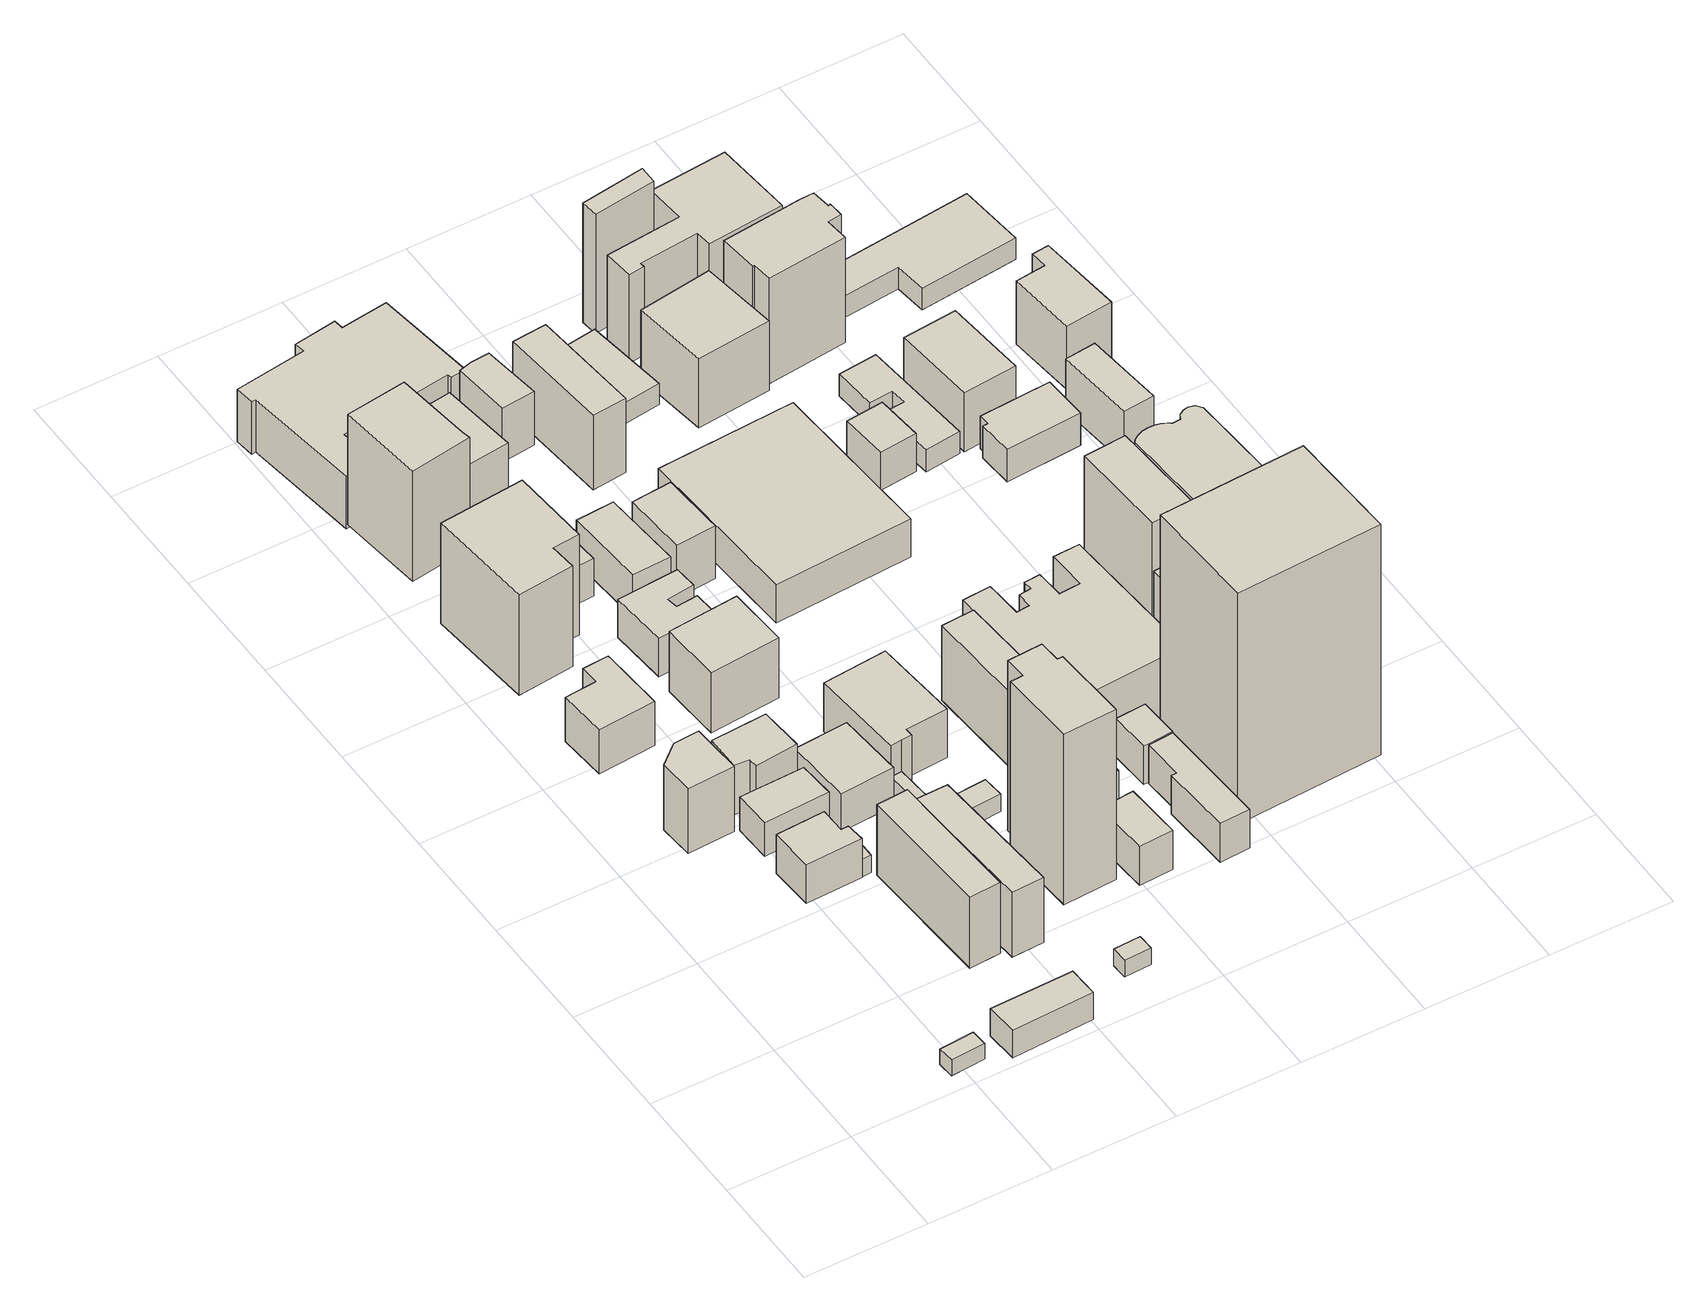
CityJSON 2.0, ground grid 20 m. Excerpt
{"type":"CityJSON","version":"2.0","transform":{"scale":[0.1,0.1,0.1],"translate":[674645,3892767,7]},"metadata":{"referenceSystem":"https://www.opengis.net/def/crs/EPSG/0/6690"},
"CityObjects":{
"building1":{"type":"Building","attributes":{"class":"9999","usage":"461","measuredHeight":-9999,"storeysAboveGround":9999,"BuildingDetailAttribute.totalFloorArea":-9999,"BuildingDetailAttribute.buildingFootprintArea":-9999,"BuildingDetailAttribute.buildingRoofEdgeArea":15.12,"BuildingDetailAttribute.urbanPlanType":"21","BuildingDetailAttribute.landUseType":"214","BuildingDetailAttribute.surveyYear":2021,"BuildingIDAttribute.prefecture":"23","BuildingIDAttribute.city":"23106"},"geometry":[{"type":"Solid","lod":"1","boundaries":[[[[0,1,2,3]],[[2,4,5,3]],[[1,6,4,2]],[[0,7,6,1]],[[3,5,7,0]],[[4,6,7,5]]]]}]},
"building2":{"type":"Building","attributes":{"class":"3002","usage":"413","measuredHeight":12.4,"storeysAboveGround":3,"BuildingDetailAttribute.totalFloorArea":181.07,"BuildingDetailAttribute.buildingFootprintArea":60.36,"BuildingDetailAttribute.buildingRoofEdgeArea":60.36,"BuildingDetailAttribute.urbanPlanType":"21","BuildingDetailAttribute.landUseType":"212","BuildingDetailAttribute.surveyYear":2021,"BuildingIDAttribute.prefecture":"23","BuildingIDAttribute.city":"23106"},"address":[{"country":"日本","locality":"愛知県名古屋市中区新栄一丁目４１０１－１"}],"geometry":[{"type":"Solid","lod":"1","boundaries":[[[[8,9,10,11,12]],[[11,13,14,12]],[[10,15,13,11]],[[9,16,15,10]],[[8,17,16,9]],[[12,14,17,8]],[[13,15,16,17,14]]]]}]},
"building3":{"type":"Building","attributes":{"class":"3001","usage":"422","measuredHeight":11.2,"storeysAboveGround":1,"BuildingDetailAttribute.totalFloorArea":68.44,"BuildingDetailAttribute.buildingFootprintArea":68.44,"BuildingDetailAttribute.buildingRoofEdgeArea":68.44,"BuildingDetailAttribute.urbanPlanType":"21","BuildingDetailAttribute.landUseType":"214","BuildingDetailAttribute.surveyYear":2021,"BuildingIDAttribute.prefecture":"23","BuildingIDAttribute.city":"23106"},"address":[{"country":"日本","locality":"愛知県名古屋市"}],"geometry":[{"type":"Solid","lod":"1","boundaries":[[[[18,19,20,21]],[[20,22,23,21]],[[19,24,22,20]],[[18,25,24,19]],[[21,23,25,18]],[[22,24,25,23]]]]}]},
"building4":{"type":"Building","attributes":{"class":"3001","usage":"411","measuredHeight":7.4,"storeysAboveGround":2,"BuildingDetailAttribute.totalFloorArea":123.06,"BuildingDetailAttribute.buildingFootprintArea":61.53,"BuildingDetailAttribute.buildingRoofEdgeArea":61.53,"BuildingDetailAttribute.urbanPlanType":"21","BuildingDetailAttribute.landUseType":"211","BuildingDetailAttribute.surveyYear":2021,"BuildingIDAttribute.prefecture":"23","BuildingIDAttribute.city":"23106"},"address":[{"country":"日本","locality":"愛知県名古屋市"}],"geometry":[{"type":"Solid","lod":"1","boundaries":[[[[26,27,28,29,30,31]],[[30,32,33,31]],[[29,34,32,30]],[[28,35,34,29]],[[27,36,35,28]],[[26,37,36,27]],[[31,33,37,26]],[[32,34,35,36,37,33]]]]}]},
"building5":{"type":"Building","attributes":{"class":"3001","usage":"411","measuredHeight":9.4,"storeysAboveGround":2,"BuildingDetailAttribute.totalFloorArea":176.98,"BuildingDetailAttribute.buildingFootprintArea":88.49,"BuildingDetailAttribute.buildingRoofEdgeArea":88.49,"BuildingDetailAttribute.urbanPlanType":"21","BuildingDetailAttribute.landUseType":"211","BuildingDetailAttribute.surveyYear":2021,"BuildingIDAttribute.prefecture":"23","BuildingIDAttribute.city":"23106"},"address":[{"country":"日本","locality":"愛知県名古屋市"}],"geometry":[{"type":"Solid","lod":"1","boundaries":[[[[38,39,40,41,42,43]],[[42,44,45,43]],[[41,46,44,42]],[[40,47,46,41]],[[39,48,47,40]],[[38,49,48,39]],[[43,45,49,38]],[[44,46,47,48,49,45]]]]}]},
"building6":{"type":"Building","attributes":{"class":"3001","usage":"401","measuredHeight":9.4,"storeysAboveGround":3,"BuildingDetailAttribute.totalFloorArea":195.03,"BuildingDetailAttribute.buildingFootprintArea":65.01,"BuildingDetailAttribute.buildingRoofEdgeArea":65.01,"BuildingDetailAttribute.urbanPlanType":"21","BuildingDetailAttribute.landUseType":"212","BuildingDetailAttribute.surveyYear":2021,"BuildingIDAttribute.prefecture":"23","BuildingIDAttribute.city":"23106"},"address":[{"country":"日本","locality":"愛知県名古屋市"}],"geometry":[{"type":"Solid","lod":"1","boundaries":[[[[50,51,52,53]],[[52,54,55,53]],[[51,56,54,52]],[[50,57,56,51]],[[53,55,57,50]],[[54,56,57,55]]]]}]},
"building7":{"type":"Building","attributes":{"class":"9999","usage":"461","measuredHeight":3.3,"storeysAboveGround":9999,"BuildingDetailAttribute.totalFloorArea":-9999,"BuildingDetailAttribute.buildingFootprintArea":-9999,"BuildingDetailAttribute.buildingRoofEdgeArea":4.95,"BuildingDetailAttribute.urbanPlanType":"21","BuildingDetailAttribute.landUseType":"211","BuildingDetailAttribute.surveyYear":2021,"BuildingIDAttribute.prefecture":"23","BuildingIDAttribute.city":"23106"},"geometry":[{"type":"Solid","lod":"1","boundaries":[[[[58,59,60,61]],[[60,62,63,61]],[[59,64,62,60]],[[58,65,64,59]],[[61,63,65,58]],[[62,64,65,63]]]]}]},
"building8":{"type":"Building","attributes":{"class":"3002","usage":"413","measuredHeight":14.5,"storeysAboveGround":4,"BuildingDetailAttribute.totalFloorArea":449.7,"BuildingDetailAttribute.buildingFootprintArea":112.43,"BuildingDetailAttribute.buildingRoofEdgeArea":112.43,"BuildingDetailAttribute.urbanPlanType":"21","BuildingDetailAttribute.landUseType":"212","BuildingDetailAttribute.surveyYear":2021,"BuildingIDAttribute.prefecture":"23","BuildingIDAttribute.city":"23106"},"address":[{"country":"日本","locality":"愛知県名古屋市"}],"geometry":[{"type":"Solid","lod":"1","boundaries":[[[[66,67,68,69]],[[68,70,71,69]],[[67,72,70,68]],[[66,73,72,67]],[[69,71,73,66]],[[70,72,73,71]]]]}]},
"building9":{"type":"Building","attributes":{"class":"3002","usage":"401","measuredHeight":10.4,"storeysAboveGround":3,"BuildingDetailAttribute.totalFloorArea":195.33,"BuildingDetailAttribute.buildingFootprintArea":65.11,"BuildingDetailAttribute.buildingRoofEdgeArea":65.11,"BuildingDetailAttribute.urbanPlanType":"21","BuildingDetailAttribute.landUseType":"212","BuildingDetailAttribute.surveyYear":2021,"BuildingIDAttribute.prefecture":"23","BuildingIDAttribute.city":"23106"},"address":[{"country":"日本","locality":"愛知県名古屋市"}],"geometry":[{"type":"Solid","lod":"1","boundaries":[[[[74,75,76,77,78,79]],[[78,80,81,79]],[[77,82,80,78]],[[76,83,82,77]],[[75,84,83,76]],[[74,85,84,75]],[[79,81,85,74]],[[80,82,83,84,85,81]]]]}]},
"building10":{"type":"Building","attributes":{"class":"3002","usage":"401","measuredHeight":25.2,"storeysAboveGround":3,"BuildingDetailAttribute.totalFloorArea":671.73,"BuildingDetailAttribute.buildingFootprintArea":223.91,"BuildingDetailAttribute.buildingRoofEdgeArea":223.91,"BuildingDetailAttribute.urbanPlanType":"21","BuildingDetailAttribute.landUseType":"212","BuildingDetailAttribute.surveyYear":2021,"BuildingIDAttribute.prefecture":"23","BuildingIDAttribute.city":"23106"},"address":[{"country":"日本","locality":"愛知県名古屋市"}],"geometry":[{"type":"Solid","lod":"1","boundaries":[[[[86,87,88,89,90,91]],[[90,92,93,91]],[[89,94,92,90]],[[88,95,94,89]],[[87,96,95,88]],[[86,97,96,87]],[[91,93,97,86]],[[92,94,95,96,97,93]]]]}]},
"building11":{"type":"Building","attributes":{"class":"3002","usage":"412","measuredHeight":13.4,"storeysAboveGround":4,"BuildingDetailAttribute.totalFloorArea":472.08,"BuildingDetailAttribute.buildingFootprintArea":118.02,"BuildingDetailAttribute.buildingRoofEdgeArea":118.02,"BuildingDetailAttribute.urbanPlanType":"21","BuildingDetailAttribute.landUseType":"211","BuildingDetailAttribute.surveyYear":2021,"BuildingIDAttribute.prefecture":"23","BuildingIDAttribute.city":"23106"},"address":[{"country":"日本","locality":"愛知県名古屋市"}],"geometry":[{"type":"Solid","lod":"1","boundaries":[[[[98,99,100,101]],[[100,102,103,101]],[[99,104,102,100]],[[98,105,104,99]],[[101,103,105,98]],[[102,104,105,103]]]]}]},
"building12":{"type":"Building","attributes":{"class":"3002","usage":"402","measuredHeight":25.1,"storeysAboveGround":6,"BuildingDetailAttribute.totalFloorArea":859.49,"BuildingDetailAttribute.buildingFootprintArea":143.25,"BuildingDetailAttribute.buildingRoofEdgeArea":143.25,"BuildingDetailAttribute.urbanPlanType":"21","BuildingDetailAttribute.landUseType":"212","BuildingDetailAttribute.surveyYear":2021,"BuildingIDAttribute.prefecture":"23","BuildingIDAttribute.city":"23106"},"address":[{"country":"日本","locality":"愛知県名古屋市"}],"geometry":[{"type":"Solid","lod":"1","boundaries":[[[[106,107,108,109,110]],[[109,111,112,110]],[[108,113,111,109]],[[107,114,113,108]],[[106,115,114,107]],[[110,112,115,106]],[[111,113,114,115,112]]]]}]},
"building13":{"type":"Building","attributes":{"class":"3001","usage":"411","measuredHeight":9.3,"storeysAboveGround":2,"BuildingDetailAttribute.totalFloorArea":191.86,"BuildingDetailAttribute.buildingFootprintArea":95.93,"BuildingDetailAttribute.buildingRoofEdgeArea":95.93,"BuildingDetailAttribute.urbanPlanType":"21","BuildingDetailAttribute.landUseType":"211","BuildingDetailAttribute.surveyYear":2021,"BuildingIDAttribute.prefecture":"23","BuildingIDAttribute.city":"23106"},"address":[{"country":"日本","locality":"愛知県名古屋市"}],"geometry":[{"type":"Solid","lod":"1","boundaries":[[[[116,117,118,119]],[[118,120,121,119]],[[117,122,120,118]],[[116,123,122,117]],[[119,121,123,116]],[[120,122,123,121]]]]}]},
"building14":{"type":"Building","attributes":{"class":"3001","usage":"461","measuredHeight":3.2,"storeysAboveGround":9999,"BuildingDetailAttribute.totalFloorArea":-9999,"BuildingDetailAttribute.buildingFootprintArea":-9999,"BuildingDetailAttribute.buildingRoofEdgeArea":11.94,"BuildingDetailAttribute.urbanPlanType":"21","BuildingDetailAttribute.landUseType":"214","BuildingDetailAttribute.surveyYear":2021,"BuildingIDAttribute.prefecture":"23","BuildingIDAttribute.city":"23106"},"geometry":[{"type":"Solid","lod":"1","boundaries":[[[[124,125,126,127]],[[126,128,129,127]],[[125,130,128,126]],[[124,131,130,125]],[[127,129,131,124]],[[128,130,131,129]]]]}]},
"building15":{"type":"Building","attributes":{"class":"3002","usage":"401","measuredHeight":15.5,"storeysAboveGround":3,"BuildingDetailAttribute.totalFloorArea":346.21,"BuildingDetailAttribute.buildingFootprintArea":115.4,"BuildingDetailAttribute.buildingRoofEdgeArea":115.4,"BuildingDetailAttribute.urbanPlanType":"21","BuildingDetailAttribute.landUseType":"212","BuildingDetailAttribute.surveyYear":2021,"BuildingIDAttribute.prefecture":"23","BuildingIDAttribute.city":"23106"},"address":[{"country":"日本","locality":"愛知県名古屋市"}],"geometry":[{"type":"Solid","lod":"1","boundaries":[[[[132,133,134,135]],[[134,136,137,135]],[[133,138,136,134]],[[132,139,138,133]],[[135,137,139,132]],[[136,138,139,137]]]]}]},
"building16":{"type":"Building","attributes":{"class":"3001","usage":"411","measuredHeight":8.1,"storeysAboveGround":2,"BuildingDetailAttribute.totalFloorArea":57.7,"BuildingDetailAttribute.buildingFootprintArea":28.85,"BuildingDetailAttribute.buildingRoofEdgeArea":28.85,"BuildingDetailAttribute.urbanPlanType":"21","BuildingDetailAttribute.landUseType":"211","BuildingDetailAttribute.surveyYear":2021,"BuildingIDAttribute.prefecture":"23","BuildingIDAttribute.city":"23106"},"address":[{"country":"日本","locality":"愛知県名古屋市"}],"geometry":[{"type":"Solid","lod":"1","boundaries":[[[[140,141,142,143]],[[142,144,145,143]],[[141,146,144,142]],[[140,147,146,141]],[[143,145,147,140]],[[144,146,147,145]]]]}]},
"building17":{"type":"Building","attributes":{"class":"3001","usage":"401","measuredHeight":9.3,"storeysAboveGround":1,"BuildingDetailAttribute.totalFloorArea":84.08,"BuildingDetailAttribute.buildingFootprintArea":84.08,"BuildingDetailAttribute.buildingRoofEdgeArea":84.08,"BuildingDetailAttribute.urbanPlanType":"21","BuildingDetailAttribute.landUseType":"212","BuildingDetailAttribute.surveyYear":2021,"BuildingIDAttribute.prefecture":"23","BuildingIDAttribute.city":"23106"},"address":[{"country":"日本","locality":"愛知県名古屋市"}],"geometry":[{"type":"Solid","lod":"1","boundaries":[[[[148,149,150,151,152,153,154,155]],[[154,156,157,155]],[[153,158,156,154]],[[152,159,158,153]],[[151,160,159,152]],[[150,161,160,151]],[[149,162,161,150]],[[148,163,162,149]],[[155,157,163,148]],[[156,158,159,160,161,162,163,157]]]]}]},
"building18":{"type":"Building","attributes":{"class":"9999","usage":"401","measuredHeight":18.1,"storeysAboveGround":4,"BuildingDetailAttribute.totalFloorArea":410,"BuildingDetailAttribute.buildingFootprintArea":102.5,"BuildingDetailAttribute.buildingRoofEdgeArea":102.5,"BuildingDetailAttribute.urbanPlanType":"21","BuildingDetailAttribute.landUseType":"212","BuildingDetailAttribute.surveyYear":2021,"BuildingIDAttribute.prefecture":"23","BuildingIDAttribute.city":"23106"},"address":[{"country":"日本","locality":"愛知県名古屋市"}],"geometry":[{"type":"Solid","lod":"1","boundaries":[[[[109,164,165,110]],[[165,166,167,110]],[[164,168,166,165]],[[109,169,168,164]],[[110,167,169,109]],[[166,168,169,167]]]]}]},
"building19":{"type":"Building","attributes":{"class":"3002","usage":"411","measuredHeight":4,"storeysAboveGround":1,"BuildingDetailAttribute.totalFloorArea":53.66,"BuildingDetailAttribute.buildingFootprintArea":53.66,"BuildingDetailAttribute.buildingRoofEdgeArea":53.66,"BuildingDetailAttribute.urbanPlanType":"21","BuildingDetailAttribute.landUseType":"211","BuildingDetailAttribute.surveyYear":2021,"BuildingIDAttribute.prefecture":"23","BuildingIDAttribute.city":"23106"},"address":[{"country":"日本","locality":"愛知県名古屋市"}],"geometry":[{"type":"Solid","lod":"1","boundaries":[[[[170,171,172,173,174,175,176,177]],[[176,178,179,177]],[[175,180,178,176]],[[174,181,180,175]],[[173,182,181,174]],[[172,183,182,173]],[[171,184,183,172]],[[170,185,184,171]],[[177,179,185,170]],[[178,180,181,182,183,184,185,179]]]]}]},
"building20":{"type":"Building","attributes":{"class":"3001","usage":"401","measuredHeight":10.2,"storeysAboveGround":5,"BuildingDetailAttribute.totalFloorArea":2351.63,"BuildingDetailAttribute.buildingFootprintArea":470.33,"BuildingDetailAttribute.buildingRoofEdgeArea":470.33,"BuildingDetailAttribute.urbanPlanType":"21","BuildingDetailAttribute.landUseType":"212","BuildingDetailAttribute.surveyYear":2021,"BuildingIDAttribute.prefecture":"23","BuildingIDAttribute.city":"23106"},"address":[{"country":"日本","locality":"愛知県名古屋市"}],"geometry":[{"type":"Solid","lod":"1","boundaries":[[[[186,187,188,189,190,191,192,193,194,195,196,197,198,199]],[[198,200,201,199]],[[197,202,200,198]],[[196,203,202,197]],[[195,204,203,196]],[[194,205,204,195]],[[193,206,205,194]],[[192,207,206,193]],[[191,208,207,192]],[[190,209,208,191]],[[189,210,209,190]],[[188,211,210,189]],[[187,212,211,188]],[[186,213,212,187]],[[199,201,213,186]],[[200,202,203,204,205,206,207,208,209,210,211,212,213,201]]]]}]},
"building21":{"type":"Building","attributes":{"class":"3002","usage":"412","measuredHeight":40.5,"storeysAboveGround":12,"BuildingDetailAttribute.totalFloorArea":1578.38,"BuildingDetailAttribute.buildingFootprintArea":131.53,"BuildingDetailAttribute.buildingRoofEdgeArea":131.53,"BuildingDetailAttribute.urbanPlanType":"21","BuildingDetailAttribute.landUseType":"211","BuildingDetailAttribute.surveyYear":2021,"BuildingIDAttribute.prefecture":"23","BuildingIDAttribute.city":"23106"},"address":[{"country":"日本","locality":"愛知県名古屋市"}],"geometry":[{"type":"Solid","lod":"1","boundaries":[[[[214,215,216,217,218,219,220,221]],[[220,222,223,221]],[[219,224,222,220]],[[218,225,224,219]],[[217,226,225,218]],[[216,227,226,217]],[[215,228,227,216]],[[214,229,228,215]],[[221,223,229,214]],[[222,224,225,226,227,228,229,223]]]]}]},
"building22":{"type":"Building","attributes":{"class":"3002","usage":"411","measuredHeight":10.3,"storeysAboveGround":3,"BuildingDetailAttribute.totalFloorArea":458.52,"BuildingDetailAttribute.buildingFootprintArea":152.84,"BuildingDetailAttribute.buildingRoofEdgeArea":152.84,"BuildingDetailAttribute.urbanPlanType":"21","BuildingDetailAttribute.landUseType":"211","BuildingDetailAttribute.surveyYear":2021,"BuildingIDAttribute.prefecture":"23","BuildingIDAttribute.city":"23106"},"address":[{"country":"日本","locality":"愛知県名古屋市"}],"geometry":[{"type":"Solid","lod":"1","boundaries":[[[[230,231,232,233,234,235,236]],[[235,237,238,236]],[[234,239,237,235]],[[233,240,239,234]],[[232,241,240,233]],[[231,242,241,232]],[[230,243,242,231]],[[236,238,243,230]],[[237,239,240,241,242,243,238]]]]}]},
"building23":{"type":"Building","attributes":{"class":"3001","usage":"401","measuredHeight":9.1,"storeysAboveGround":2,"BuildingDetailAttribute.totalFloorArea":165.92,"BuildingDetailAttribute.buildingFootprintArea":82.96,"BuildingDetailAttribute.buildingRoofEdgeArea":82.96,"BuildingDetailAttribute.urbanPlanType":"21","BuildingDetailAttribute.landUseType":"212","BuildingDetailAttribute.surveyYear":2021,"BuildingIDAttribute.prefecture":"23","BuildingIDAttribute.city":"23106"},"address":[{"country":"日本","locality":"愛知県名古屋市"}],"geometry":[{"type":"Solid","lod":"1","boundaries":[[[[244,245,246,247]],[[246,248,249,247]],[[245,250,248,246]],[[244,251,250,245]],[[247,249,251,244]],[[248,250,251,249]]]]}]},
"building24":{"type":"Building","attributes":{"class":"3001","usage":"411","measuredHeight":8.5,"storeysAboveGround":2,"BuildingDetailAttribute.totalFloorArea":103.27,"BuildingDetailAttribute.buildingFootprintArea":51.63,"BuildingDetailAttribute.buildingRoofEdgeArea":51.63,"BuildingDetailAttribute.urbanPlanType":"21","BuildingDetailAttribute.landUseType":"211","BuildingDetailAttribute.surveyYear":2021,"BuildingIDAttribute.prefecture":"23","BuildingIDAttribute.city":"23106"},"address":[{"country":"日本","locality":"愛知県名古屋市"}],"geometry":[{"type":"Solid","lod":"1","boundaries":[[[[252,253,254,255]],[[254,256,257,255]],[[253,258,256,254]],[[252,259,258,253]],[[255,257,259,252]],[[256,258,259,257]]]]}]},
"building25":{"type":"Building","attributes":{"class":"3001","usage":"411","measuredHeight":12.1,"storeysAboveGround":3,"BuildingDetailAttribute.totalFloorArea":205.34,"BuildingDetailAttribute.buildingFootprintArea":68.45,"BuildingDetailAttribute.buildingRoofEdgeArea":68.45,"BuildingDetailAttribute.urbanPlanType":"21","BuildingDetailAttribute.landUseType":"212","BuildingDetailAttribute.surveyYear":2021,"BuildingIDAttribute.prefecture":"23","BuildingIDAttribute.city":"23106"},"address":[{"country":"日本","locality":"愛知県名古屋市中区新栄一丁目３７０４"}],"geometry":[{"type":"Solid","lod":"1","boundaries":[[[[260,261,262,263]],[[262,264,265,263]],[[261,266,264,262]],[[260,267,266,261]],[[263,265,267,260]],[[264,266,267,265]]]]}]},
"building26":{"type":"Building","attributes":{"class":"3001","usage":"411","measuredHeight":9.3,"storeysAboveGround":3,"BuildingDetailAttribute.totalFloorArea":153.13,"BuildingDetailAttribute.buildingFootprintArea":51.04,"BuildingDetailAttribute.buildingRoofEdgeArea":51.04,"BuildingDetailAttribute.urbanPlanType":"21","BuildingDetailAttribute.landUseType":"211","BuildingDetailAttribute.surveyYear":2021,"BuildingIDAttribute.prefecture":"23","BuildingIDAttribute.city":"23106"},"address":[{"country":"日本","locality":"愛知県名古屋市"}],"geometry":[{"type":"Solid","lod":"1","boundaries":[[[[268,269,270,271]],[[270,272,273,271]],[[269,274,272,270]],[[268,275,274,269]],[[271,273,275,268]],[[272,274,275,273]]]]}]},
"building27":{"type":"Building","attributes":{"class":"3002","usage":"441","measuredHeight":10.3,"storeysAboveGround":3,"BuildingDetailAttribute.totalFloorArea":157.37,"BuildingDetailAttribute.buildingFootprintArea":52.46,"BuildingDetailAttribute.buildingRoofEdgeArea":52.46,"BuildingDetailAttribute.urbanPlanType":"21","BuildingDetailAttribute.landUseType":"213","BuildingDetailAttribute.surveyYear":2021,"BuildingIDAttribute.prefecture":"23","BuildingIDAttribute.city":"23106"},"address":[{"country":"日本","locality":"愛知県名古屋市"}],"geometry":[{"type":"Solid","lod":"1","boundaries":[[[[276,277,278,279,280]],[[279,281,282,280]],[[278,283,281,279]],[[277,284,283,278]],[[276,285,284,277]],[[280,282,285,276]],[[281,283,284,285,282]]]]}]},
"building28":{"type":"Building","attributes":{"class":"3001","usage":"411","measuredHeight":16.3,"storeysAboveGround":4,"BuildingDetailAttribute.totalFloorArea":341.03,"BuildingDetailAttribute.buildingFootprintArea":85.26,"BuildingDetailAttribute.buildingRoofEdgeArea":85.26,"BuildingDetailAttribute.urbanPlanType":"21","BuildingDetailAttribute.landUseType":"211","BuildingDetailAttribute.surveyYear":2021,"BuildingIDAttribute.prefecture":"23","BuildingIDAttribute.city":"23106"},"address":[{"country":"日本","locality":"愛知県名古屋市"}],"geometry":[{"type":"Solid","lod":"1","boundaries":[[[[286,287,288,289,290,291]],[[290,292,293,291]],[[289,294,292,290]],[[288,295,294,289]],[[287,296,295,288]],[[286,297,296,287]],[[291,293,297,286]],[[292,294,295,296,297,293]]]]}]},
"building29":{"type":"Building","attributes":{"class":"3002","usage":"412","measuredHeight":16.2,"storeysAboveGround":5,"BuildingDetailAttribute.totalFloorArea":511.56,"BuildingDetailAttribute.buildingFootprintArea":102.31,"BuildingDetailAttribute.buildingRoofEdgeArea":102.31,"BuildingDetailAttribute.urbanPlanType":"21","BuildingDetailAttribute.landUseType":"211","BuildingDetailAttribute.surveyYear":2021,"BuildingIDAttribute.prefecture":"23","BuildingIDAttribute.city":"23106"},"address":[{"country":"日本","locality":"愛知県名古屋市"}],"geometry":[{"type":"Solid","lod":"1","boundaries":[[[[298,299,300,301]],[[300,302,303,301]],[[299,304,302,300]],[[298,305,304,299]],[[301,303,305,298]],[[302,304,305,303]]]]}]},
"building30":{"type":"Building","attributes":{"class":"9999","usage":"411","measuredHeight":9.4,"storeysAboveGround":3,"BuildingDetailAttribute.totalFloorArea":255.55,"BuildingDetailAttribute.buildingFootprintArea":85.18,"BuildingDetailAttribute.buildingRoofEdgeArea":117.59,"BuildingDetailAttribute.urbanPlanType":"21","BuildingDetailAttribute.landUseType":"211","BuildingDetailAttribute.surveyYear":2021,"BuildingIDAttribute.prefecture":"23","BuildingIDAttribute.city":"23106"},"address":[{"country":"日本","locality":"愛知県名古屋市"}],"geometry":[{"type":"Solid","lod":"1","boundaries":[[[[306,307,308,309,310,311]],[[310,312,313,311]],[[309,314,312,310]],[[308,315,314,309]],[[307,316,315,308]],[[306,317,316,307]],[[311,313,317,306]],[[312,314,315,316,317,313]]]]}]},
"building31":{"type":"Building","attributes":{"class":"3001","usage":"411","measuredHeight":9.4,"storeysAboveGround":2,"BuildingDetailAttribute.totalFloorArea":64.82,"BuildingDetailAttribute.buildingFootprintArea":32.41,"BuildingDetailAttribute.buildingRoofEdgeArea":117.59,"BuildingDetailAttribute.urbanPlanType":"21","BuildingDetailAttribute.landUseType":"211","BuildingDetailAttribute.surveyYear":2021,"BuildingIDAttribute.prefecture":"23","BuildingIDAttribute.city":"23106"},"address":[{"country":"日本","locality":"愛知県名古屋市"}],"geometry":[{"type":"Solid","lod":"1","boundaries":[[[[318,319,320,321,322]],[[321,323,324,322]],[[320,325,323,321]],[[319,326,325,320]],[[318,327,326,319]],[[322,324,327,318]],[[323,325,326,327,324]]]]}]},
"building32":{"type":"Building","attributes":{"class":"3002","usage":"441","measuredHeight":7.3,"storeysAboveGround":2,"BuildingDetailAttribute.totalFloorArea":1261.43,"BuildingDetailAttribute.buildingFootprintArea":630.71,"BuildingDetailAttribute.buildingRoofEdgeArea":630.71,"BuildingDetailAttribute.urbanPlanType":"21","BuildingDetailAttribute.landUseType":"213","BuildingDetailAttribute.surveyYear":2021,"BuildingIDAttribute.prefecture":"23","BuildingIDAttribute.city":"23106"},"address":[{"country":"日本","locality":"愛知県名古屋市中区新栄一丁目３７０５"}],"geometry":[{"type":"Solid","lod":"1","boundaries":[[[[328,329,330,331]],[[330,332,333,331]],[[329,334,332,330]],[[328,335,334,329]],[[331,333,335,328]],[[332,334,335,333]]]]}]},
"building33":{"type":"Building","attributes":{"class":"3002","usage":"414","measuredHeight":21.4,"storeysAboveGround":5,"BuildingDetailAttribute.totalFloorArea":2164.28,"BuildingDetailAttribute.buildingFootprintArea":432.86,"BuildingDetailAttribute.buildingRoofEdgeArea":432.86,"BuildingDetailAttribute.urbanPlanType":"21","BuildingDetailAttribute.landUseType":"211","BuildingDetailAttribute.surveyYear":2021,"BuildingIDAttribute.prefecture":"23","BuildingIDAttribute.city":"23106"},"address":[{"country":"日本","locality":"愛知県名古屋市"}],"geometry":[{"type":"Solid","lod":"1","boundaries":[[[[336,337,338,339,340,341,342,343,344,345,346,347,348,349]],[[348,350,351,349]],[[347,352,350,348]],[[346,353,352,347]],[[345,354,353,346]],[[344,355,354,345]],[[343,356,355,344]],[[342,357,356,343]],[[341,358,357,342]],[[340,359,358,341]],[[339,360,359,340]],[[338,361,360,339]],[[337,362,361,338]],[[336,363,362,337]],[[349,351,363,336]],[[350,352,353,354,355,356,357,358,359,360,361,362,363,351]]]]}]},
"building34":{"type":"Building","attributes":{"class":"3001","usage":"401","measuredHeight":4,"storeysAboveGround":1,"BuildingDetailAttribute.totalFloorArea":133.48,"BuildingDetailAttribute.buildingFootprintArea":133.48,"BuildingDetailAttribute.buildingRoofEdgeArea":133.48,"BuildingDetailAttribute.urbanPlanType":"21","BuildingDetailAttribute.landUseType":"212","BuildingDetailAttribute.surveyYear":2021,"BuildingIDAttribute.prefecture":"23","BuildingIDAttribute.city":"23106"},"address":[{"country":"日本","locality":"愛知県名古屋市"}],"geometry":[{"type":"Solid","lod":"1","boundaries":[[[[364,365,366,367]],[[366,368,369,367]],[[365,370,368,366]],[[364,371,370,365]],[[367,369,371,364]],[[368,370,371,369]]]]}]},
"building35":{"type":"Building","attributes":{"class":"3001","usage":"412","measuredHeight":44.1,"storeysAboveGround":15,"BuildingDetailAttribute.totalFloorArea":6690.03,"BuildingDetailAttribute.buildingFootprintArea":446,"BuildingDetailAttribute.buildingRoofEdgeArea":-9999,"BuildingDetailAttribute.urbanPlanType":"21","BuildingDetailAttribute.landUseType":"211","BuildingDetailAttribute.surveyYear":2021,"BuildingIDAttribute.prefecture":"23","BuildingIDAttribute.city":"23106"},"address":[{"country":"日本","locality":"愛知県名古屋市中区新栄一丁目４１２４"}],"geometry":[{"type":"Solid","lod":"1","boundaries":[[[[372,373,374,375]],[[374,376,377,375]],[[373,378,376,374]],[[372,379,378,373]],[[375,377,379,372]],[[376,378,379,377]]]]}]},
"building36":{"type":"Building","attributes":{"class":"3002","usage":"412","measuredHeight":30.2,"storeysAboveGround":1,"BuildingDetailAttribute.totalFloorArea":50.71,"BuildingDetailAttribute.buildingFootprintArea":50.71,"BuildingDetailAttribute.buildingRoofEdgeArea":50.71,"BuildingDetailAttribute.urbanPlanType":"21","BuildingDetailAttribute.landUseType":"211","BuildingDetailAttribute.surveyYear":2021,"BuildingIDAttribute.prefecture":"23","BuildingIDAttribute.city":"23106"},"address":[{"country":"日本","locality":"愛知県名古屋市"}],"geometry":[{"type":"Solid","lod":"1","boundaries":[[[[380,381,382,383]],[[382,384,385,383]],[[381,386,384,382]],[[380,387,386,381]],[[383,385,387,380]],[[384,386,387,385]]]]}]},
"building37":{"type":"Building","attributes":{"class":"3002","usage":"422","measuredHeight":15.2,"storeysAboveGround":4,"BuildingDetailAttribute.totalFloorArea":613.48,"BuildingDetailAttribute.buildingFootprintArea":153.37,"BuildingDetailAttribute.buildingRoofEdgeArea":153.37,"BuildingDetailAttribute.urbanPlanType":"21","BuildingDetailAttribute.landUseType":"214","BuildingDetailAttribute.surveyYear":2021,"BuildingIDAttribute.prefecture":"23","BuildingIDAttribute.city":"23106"},"address":[{"country":"日本","locality":"愛知県名古屋市"}],"geometry":[{"type":"Solid","lod":"1","boundaries":[[[[388,389,390,391]],[[390,392,393,391]],[[389,394,392,390]],[[388,395,394,389]],[[391,393,395,388]],[[392,394,395,393]]]]}]},
"building38":{"type":"Building","attributes":{"class":"3002","usage":"412","measuredHeight":36.4,"storeysAboveGround":11,"BuildingDetailAttribute.totalFloorArea":1229.19,"BuildingDetailAttribute.buildingFootprintArea":111.75,"BuildingDetailAttribute.buildingRoofEdgeArea":111.74,"BuildingDetailAttribute.urbanPlanType":"21","BuildingDetailAttribute.landUseType":"211","BuildingDetailAttribute.surveyYear":2021,"BuildingIDAttribute.prefecture":"23","BuildingIDAttribute.city":"23106"},"address":[{"country":"日本","locality":"愛知県名古屋市"}],"geometry":[{"type":"Solid","lod":"1","boundaries":[[[[396,397,398,399]],[[398,400,401,399]],[[397,402,400,398]],[[396,403,402,397]],[[399,401,403,396]],[[400,402,403,401]]]]}]},
"building39":{"type":"Building","attributes":{"class":"3001","usage":"412","measuredHeight":23.8,"storeysAboveGround":1,"BuildingDetailAttribute.totalFloorArea":30.06,"BuildingDetailAttribute.buildingFootprintArea":30.06,"BuildingDetailAttribute.buildingRoofEdgeArea":30.06,"BuildingDetailAttribute.urbanPlanType":"21","BuildingDetailAttribute.landUseType":"211","BuildingDetailAttribute.surveyYear":2021,"BuildingIDAttribute.prefecture":"23","BuildingIDAttribute.city":"23106"},"address":[{"country":"日本","locality":"愛知県名古屋市"}],"geometry":[{"type":"Solid","lod":"1","boundaries":[[[[404,405,406,407]],[[406,408,409,407]],[[405,410,408,406]],[[404,411,410,405]],[[407,409,411,404]],[[408,410,411,409]]]]}]},
"building40":{"type":"Building","attributes":{"class":"3001","usage":"411","measuredHeight":8.2,"storeysAboveGround":2,"BuildingDetailAttribute.totalFloorArea":95.83,"BuildingDetailAttribute.buildingFootprintArea":47.91,"BuildingDetailAttribute.buildingRoofEdgeArea":47.91,"BuildingDetailAttribute.urbanPlanType":"21","BuildingDetailAttribute.landUseType":"211","BuildingDetailAttribute.surveyYear":2021,"BuildingIDAttribute.prefecture":"23","BuildingIDAttribute.city":"23106"},"address":[{"country":"日本","locality":"愛知県名古屋市"}],"geometry":[{"type":"Solid","lod":"1","boundaries":[[[[412,413,414,415]],[[414,416,417,415]],[[413,418,416,414]],[[412,419,418,413]],[[415,417,419,412]],[[416,418,419,417]]]]}]},
"building41":{"type":"Building","attributes":{"class":"3001","usage":"422","measuredHeight":20.9,"storeysAboveGround":5,"BuildingDetailAttribute.totalFloorArea":1091.94,"BuildingDetailAttribute.buildingFootprintArea":218.39,"BuildingDetailAttribute.buildingRoofEdgeArea":218.39,"BuildingDetailAttribute.urbanPlanType":"21","BuildingDetailAttribute.landUseType":"214","BuildingDetailAttribute.surveyYear":2021,"BuildingIDAttribute.prefecture":"23","BuildingIDAttribute.city":"23106"},"address":[{"country":"日本","locality":"愛知県名古屋市"}],"geometry":[{"type":"Solid","lod":"1","boundaries":[[[[420,421,422,423,424,425,426,427,428,429]],[[428,430,431,429]],[[427,432,430,428]],[[426,433,432,427]],[[425,434,433,426]],[[424,435,434,425]],[[423,436,435,424]],[[422,437,436,423]],[[421,438,437,422]],[[420,439,438,421]],[[429,431,439,420]],[[430,432,433,434,435,436,437,438,439,431]]]]}]},
"building42":{"type":"Building","attributes":{"class":"9999","usage":"414","measuredHeight":35.4,"storeysAboveGround":10,"BuildingDetailAttribute.totalFloorArea":2358.69,"BuildingDetailAttribute.buildingFootprintArea":235.87,"BuildingDetailAttribute.buildingRoofEdgeArea":235.87,"BuildingDetailAttribute.urbanPlanType":"21","BuildingDetailAttribute.landUseType":"211","BuildingDetailAttribute.surveyYear":2021,"BuildingIDAttribute.prefecture":"23","BuildingIDAttribute.city":"23106"},"address":[{"country":"日本","locality":"愛知県名古屋市"}],"geometry":[{"type":"Solid","lod":"1","boundaries":[[[[440,441,442,443,444,445,446,447,448,449,450,451,452,453,454,455,456,457]],[[456,458,459,457]],[[455,460,458,456]],[[454,461,460,455]],[[453,462,461,454]],[[452,463,462,453]],[[451,464,463,452]],[[450,465,464,451]],[[449,466,465,450]],[[448,467,466,449]],[[447,468,467,448]],[[446,469,468,447]],[[445,470,469,446]],[[444,471,470,445]],[[443,472,471,444]],[[442,473,472,443]],[[441,474,473,442]],[[440,475,474,441]],[[457,459,475,440]],[[458,460,461,462,463,464,465,466,467,468,469,470,471,472,473,474,475,459]]]]}]},
"building43":{"type":"Building","attributes":{"class":"9999","usage":"411","measuredHeight":9.2,"storeysAboveGround":2,"BuildingDetailAttribute.totalFloorArea":202.56,"BuildingDetailAttribute.buildingFootprintArea":101.28,"BuildingDetailAttribute.buildingRoofEdgeArea":101.28,"BuildingDetailAttribute.urbanPlanType":"21","BuildingDetailAttribute.landUseType":"211","BuildingDetailAttribute.surveyYear":2021,"BuildingIDAttribute.prefecture":"23","BuildingIDAttribute.city":"23106"},"address":[{"country":"日本","locality":"愛知県名古屋市"}],"geometry":[{"type":"Solid","lod":"1","boundaries":[[[[476,477,478,479,480,481,482,483,484,485]],[[484,486,487,485]],[[483,488,486,484]],[[482,489,488,483]],[[481,490,489,482]],[[480,491,490,481]],[[479,492,491,480]],[[478,493,492,479]],[[477,494,493,478]],[[476,495,494,477]],[[485,487,495,476]],[[486,488,489,490,491,492,493,494,495,487]]]]}]},
"building44":{"type":"Building","attributes":{"class":"3002","usage":"422","measuredHeight":28.1,"storeysAboveGround":3,"BuildingDetailAttribute.totalFloorArea":426.51,"BuildingDetailAttribute.buildingFootprintArea":142.17,"BuildingDetailAttribute.buildingRoofEdgeArea":699.44,"BuildingDetailAttribute.urbanPlanType":"21","BuildingDetailAttribute.landUseType":"214","BuildingDetailAttribute.surveyYear":2021,"BuildingIDAttribute.prefecture":"23","BuildingIDAttribute.city":"23106"},"address":[{"country":"日本","locality":"愛知県名古屋市"}],"geometry":[{"type":"Solid","lod":"1","boundaries":[[[[496,497,498,499,500,501,502,503,504,505,506]],[[505,507,508,506]],[[504,509,507,505]],[[503,510,509,504]],[[502,511,510,503]],[[501,512,511,502]],[[500,513,512,501]],[[499,514,513,500]],[[498,515,514,499]],[[497,516,515,498]],[[496,517,516,497]],[[506,508,517,496]],[[507,509,510,511,512,513,514,515,516,517,508]]]]}]},
"building45":{"type":"Building","attributes":{"class":"3002","usage":"411","measuredHeight":14.2,"storeysAboveGround":4,"BuildingDetailAttribute.totalFloorArea":484.15,"BuildingDetailAttribute.buildingFootprintArea":121.04,"BuildingDetailAttribute.buildingRoofEdgeArea":121.04,"BuildingDetailAttribute.urbanPlanType":"21","BuildingDetailAttribute.landUseType":"211","BuildingDetailAttribute.surveyYear":2021,"BuildingIDAttribute.prefecture":"23","BuildingIDAttribute.city":"23106"},"address":[{"country":"日本","locality":"愛知県名古屋市"}],"geometry":[{"type":"Solid","lod":"1","boundaries":[[[[518,519,520,521]],[[520,522,523,521]],[[519,524,522,520]],[[518,525,524,519]],[[521,523,525,518]],[[522,524,525,523]]]]}]},
"building46":{"type":"Building","attributes":{"class":"9999","usage":"412","measuredHeight":8.9,"storeysAboveGround":2,"BuildingDetailAttribute.totalFloorArea":217.34,"BuildingDetailAttribute.buildingFootprintArea":108.67,"BuildingDetailAttribute.buildingRoofEdgeArea":108.67,"BuildingDetailAttribute.urbanPlanType":"21","BuildingDetailAttribute.landUseType":"211","BuildingDetailAttribute.surveyYear":2021,"BuildingIDAttribute.prefecture":"23","BuildingIDAttribute.city":"23106"},"address":[{"country":"日本","locality":"愛知県名古屋市中区新栄一丁目４１１３"}],"geometry":[{"type":"Solid","lod":"1","boundaries":[[[[526,527,528,529,530,531,532,533]],[[532,534,535,533]],[[531,536,534,532]],[[530,537,536,531]],[[529,538,537,530]],[[528,539,538,529]],[[527,540,539,528]],[[526,541,540,527]],[[533,535,541,526]],[[534,536,537,538,539,540,541,535]]]]}]},
"building47":{"type":"Building","attributes":{"class":"3001","usage":"412","measuredHeight":6.2,"storeysAboveGround":2,"BuildingDetailAttribute.totalFloorArea":181.49,"BuildingDetailAttribute.buildingFootprintArea":90.74,"BuildingDetailAttribute.buildingRoofEdgeArea":90.74,"BuildingDetailAttribute.urbanPlanType":"21","BuildingDetailAttribute.landUseType":"211","BuildingDetailAttribute.surveyYear":2021,"BuildingIDAttribute.prefecture":"23","BuildingIDAttribute.city":"23106"},"address":[{"country":"日本","locality":"愛知県名古屋市"}],"geometry":[{"type":"Solid","lod":"1","boundaries":[[[[542,543,544,545,546,547]],[[546,548,549,547]],[[545,550,548,546]],[[544,551,550,545]],[[543,552,551,544]],[[542,553,552,543]],[[547,549,553,542]],[[548,550,551,552,553,549]]]]}]},
"building48":{"type":"Building","attributes":{"class":"3001","usage":"461","measuredHeight":-9999,"storeysAboveGround":9999,"BuildingDetailAttribute.totalFloorArea":-9999,"BuildingDetailAttribute.buildingFootprintArea":-9999,"BuildingDetailAttribute.buildingRoofEdgeArea":5.18,"BuildingDetailAttribute.urbanPlanType":"21","BuildingDetailAttribute.landUseType":"211","BuildingDetailAttribute.surveyYear":2021,"BuildingIDAttribute.prefecture":"23","BuildingIDAttribute.city":"23106"},"geometry":[{"type":"Solid","lod":"1","boundaries":[[[[554,555,556,557]],[[556,558,559,557]],[[555,560,558,556]],[[554,561,560,555]],[[557,559,561,554]],[[558,560,561,559]]]]}]},
"building49":{"type":"Building","attributes":{"class":"3002","usage":"411","measuredHeight":10.4,"storeysAboveGround":3,"BuildingDetailAttribute.totalFloorArea":199.89,"BuildingDetailAttribute.buildingFootprintArea":66.63,"BuildingDetailAttribute.buildingRoofEdgeArea":66.63,"BuildingDetailAttribute.urbanPlanType":"21","BuildingDetailAttribute.landUseType":"211","BuildingDetailAttribute.surveyYear":2021,"BuildingIDAttribute.prefecture":"23","BuildingIDAttribute.city":"23106"},"address":[{"country":"日本","locality":"愛知県名古屋市"}],"geometry":[{"type":"Solid","lod":"1","boundaries":[[[[562,563,564,565]],[[564,566,567,565]],[[563,568,566,564]],[[562,569,568,563]],[[565,567,569,562]],[[566,568,569,567]]]]}]},
"building50":{"type":"Building","attributes":{"class":"3001","usage":"422","measuredHeight":20.1,"storeysAboveGround":1,"BuildingDetailAttribute.totalFloorArea":234.66,"BuildingDetailAttribute.buildingFootprintArea":234.66,"BuildingDetailAttribute.buildingRoofEdgeArea":234.66,"BuildingDetailAttribute.urbanPlanType":"21","BuildingDetailAttribute.landUseType":"214","BuildingDetailAttribute.surveyYear":2021,"BuildingIDAttribute.prefecture":"23","BuildingIDAttribute.city":"23106"},"address":[{"country":"日本","locality":"愛知県名古屋市"}],"geometry":[{"type":"Solid","lod":"1","boundaries":[[[[570,571,572,499,498,497,496,573]],[[496,574,575,573]],[[497,576,574,496]],[[498,577,576,497]],[[499,578,577,498]],[[572,579,578,499]],[[571,580,579,572]],[[570,581,580,571]],[[573,575,581,570]],[[574,576,577,578,579,580,581,575]]]]}]},
"building51":{"type":"Building","attributes":{"class":"3001","usage":"412","measuredHeight":12.1,"storeysAboveGround":4,"BuildingDetailAttribute.totalFloorArea":380.36,"BuildingDetailAttribute.buildingFootprintArea":95.09,"BuildingDetailAttribute.buildingRoofEdgeArea":95.09,"BuildingDetailAttribute.urbanPlanType":"21","BuildingDetailAttribute.landUseType":"211","BuildingDetailAttribute.surveyYear":2021,"BuildingIDAttribute.prefecture":"23","BuildingIDAttribute.city":"23106"},"address":[{"country":"日本","locality":"愛知県名古屋市中区新栄一丁目３７１０"}],"geometry":[{"type":"Solid","lod":"1","boundaries":[[[[582,583,584,585,586,587]],[[586,588,589,587]],[[585,590,588,586]],[[584,591,590,585]],[[583,592,591,584]],[[582,593,592,583]],[[587,589,593,582]],[[588,590,591,592,593,589]]]]}]}
},
"vertices":[
[177,24,6],[175,51,6],[231,55,6],[233,28,6],[231,55,36],[233,28,36],[175,51,36],[177,24,36],
[100,584,6],[96,641,6],[130,670,6],[172,673,6],[177,588,6],[172,673,130],[177,588,130],[130,670,130],[96,641,130],[100,584,130],
[262,61,8],[397,64,8],[399,14,8],[266,8,8],[399,14,60],[266,8,60],[397,64,60],[262,61,60],
[278,419,6],[186,416,6],[182,488,6],[262,492,6],[263,450,6],[275,450,6],[263,450,80],[275,450,80],[262,492,80],[182,488,80],[186,416,80],[278,419,80],
[79,781,6],[73,860,6],[125,864,6],[123,895,6],[166,898,6],[173,788,6],[166,898,90],[173,788,90],[123,895,90],[125,864,90],[73,860,90],[79,781,90],
[184,586,6],[289,589,6],[293,529,6],[186,524,6],[293,529,70],[186,524,70],[289,589,70],[184,586,70],
[275,450,7],[293,450,7],[293,420,7],[278,419,7],[293,420,40],[278,419,40],[293,450,40],[275,450,40],
[361,194,5],[310,191,5],[298,413,5],[349,416,5],[298,413,140],[349,416,140],[310,191,140],[361,194,140],
[289,606,6],[219,599,6],[218,614,6],[193,616,6],[194,674,6],[284,679,6],[194,674,100],[284,679,100],[193,616,100],[218,614,100],[219,599,100],[289,606,100],
[188,1157,8],[198,1025,8],[154,1021,8],[158,977,8],[66,968,8],[49,1144,8],[66,968,200],[49,1144,200],[158,977,200],[154,1021,200],[198,1025,200],[188,1157,200],
[354,403,6],[406,404,6],[422,180,6],[370,178,6],[422,180,130],[370,178,130],[406,404,130],[354,403,130],
[160,1248,9],[59,1233,9],[42,1375,9],[141,1388,9],[157,1263,9],[141,1388,220],[157,1263,220],[42,1375,220],[59,1233,220],[160,1248,220],
[388,515,7],[300,509,7],[293,618,7],[380,624,7],[293,618,80],[380,624,80],[300,509,80],[388,515,80],
[522,91,8],[523,64,8],[479,62,8],[478,89,8],[479,62,40],[478,89,40],[523,64,40],[522,91,40],
[361,879,5],[367,779,5],[252,769,5],[246,869,5],[252,769,120],[246,869,120],[367,779,120],[361,879,120],
[255,1079,9],[219,1077,9],[213,1157,9],[249,1159,9],[213,1157,80],[249,1159,80],[219,1077,80],[255,1079,80],
[341,1001,7],[344,963,7],[299,958,7],[302,940,7],[337,943,7],[340,906,7],[248,899,7],[241,994,7],[248,899,80],[241,994,80],[340,906,80],[337,943,80],[302,940,80],[299,958,80],[344,963,80],[341,1001,80],
[221,1399,9],[237,1272,9],[237,1272,150],[157,1263,150],[221,1399,150],[141,1388,150],
[420,470,6],[435,471,6],[436,459,6],[504,464,6],[507,429,6],[405,421,6],[396,536,6],[415,538,6],[396,536,40],[415,538,40],[405,421,40],[507,429,40],[504,464,40],[436,459,40],[435,471,40],[420,470,40],
[190,1628,0],[267,1638,0],[290,1469,0],[265,1466,0],[264,1473,0],[82,1448,0],[90,1383,0],[41,1377,0],[15,1570,0],[8,1569,0],[4,1601,0],[121,1617,0],[118,1634,0],[188,1644,0],[118,1634,100],[188,1644,100],[121,1617,100],[4,1601,100],[8,1569,100],[15,1570,100],[41,1377,100],[90,1383,100],[82,1448,100],[264,1473,100],[265,1466,100],[290,1469,100],[267,1638,100],[190,1628,100],
[485,229,5],[477,356,5],[498,357,5],[496,393,5],[553,396,5],[555,360,5],[564,360,5],[572,233,5],[564,360,330],[572,233,330],[555,360,330],[553,396,330],[496,393,330],[498,357,330],[477,356,330],[485,229,330],
[396,536,7],[383,689,7],[488,698,7],[500,557,7],[431,552,7],[432,539,7],[415,538,7],[432,539,100],[415,538,100],[431,552,100],[500,557,100],[488,698,100],[383,689,100],[396,536,100],
[341,1018,9],[278,1015,9],[269,1147,9],[331,1151,9],[269,1147,90],[331,1151,90],[278,1015,90],[341,1018,90],
[648,209,5],[593,206,5],[587,299,5],[642,303,5],[587,299,80],[642,303,80],[593,206,80],[648,209,80],
[349,1015,9],[342,1120,9],[407,1125,9],[414,1020,9],[407,1125,110],[414,1020,110],[342,1120,110],[349,1015,110],
[641,339,6],[586,336,6],[582,429,6],[636,432,6],[582,429,90],[636,432,90],[586,336,90],[641,339,90],
[342,1375,7],[287,1369,7],[277,1463,7],[299,1469,7],[329,1471,7],[299,1469,110],[329,1471,110],[277,1463,110],[287,1369,110],[342,1375,110],
[616,507,7],[601,506,7],[601,495,7],[563,493,7],[553,656,7],[606,659,7],[553,656,150],[606,659,150],[563,493,150],[601,495,150],[601,506,150],[616,507,150],
[364,1257,8],[347,1438,8],[403,1443,8],[420,1262,8],[403,1443,150],[420,1262,150],[347,1438,150],[364,1257,150],
[749,372,6],[759,189,6],[710,186,6],[703,302,6],[712,302,6],[708,369,6],[712,302,80],[708,369,80],[703,302,80],[710,186,80],[759,189,80],[749,372,80],
[708,369,8],[700,369,8],[696,435,8],[745,438,8],[749,372,8],[745,438,82],[749,372,82],[696,435,82],[700,369,82],[708,369,82],
[440,904,7],[423,1183,7],[648,1196,7],[665,917,7],[648,1196,80],[665,917,80],[423,1183,80],[440,904,80],
[818,455,6],[625,442,6],[609,692,6],[655,695,6],[659,633,6],[681,635,6],[680,660,6],[700,662,6],[699,677,6],[725,679,6],[728,633,6],[763,635,6],[759,699,6],[802,701,6],[759,699,140],[802,701,140],[763,635,140],[728,633,140],[725,679,140],[699,677,140],[700,662,140],[680,660,140],[681,635,140],[659,633,140],[655,695,140],[609,692,140],[625,442,140],[818,455,140],
[414,1474,10],[509,1487,10],[528,1350,10],[431,1337,10],[528,1350,50],[431,1337,50],[509,1487,50],[414,1474,50],
[998,435,7],[1007,248,7],[769,236,7],[760,423,7],[769,236,448],[760,423,448],[1007,248,448],[998,435,448],
[823,459,8],[818,533,8],[887,537,8],[891,463,8],[887,537,220],[891,463,220],[818,533,220],[823,459,220],
[672,1296,8],[551,1284,8],[534,1407,8],[654,1424,8],[534,1407,140],[654,1424,140],[551,1284,140],[672,1296,140],
[817,535,6],[807,696,6],[876,701,6],[886,539,6],[876,701,310],[886,539,310],[807,696,310],[817,535,310],
[628,1525,12],[526,1512,12],[523,1540,12],[628,1555,12],[523,1540,240],[628,1555,240],[526,1512,240],[628,1525,240],
[691,1126,8],[752,1132,8],[759,1055,8],[698,1049,8],[759,1055,80],[698,1049,80],[752,1132,80],[691,1126,80],
[785,1445,11],[660,1433,11],[657,1459,11],[560,1450,11],[561,1442,11],[535,1439,11],[530,1488,11],[653,1500,11],[647,1564,11],[773,1575,11],[647,1564,180],[773,1575,180],[653,1500,180],[530,1488,180],[535,1439,180],[561,1442,180],[560,1450,180],[657,1459,180],[660,1433,180],[785,1445,180],
[1013,504,6],[898,497,6],[886,692,6],[889,696,6],[897,701,6],[907,705,6],[916,706,6],[926,706,6],[935,704,6],[944,700,6],[949,696,6],[963,697,6],[967,705,6],[975,710,6],[984,712,6],[994,709,6],[1000,701,6],[1001,700,6],[1000,701,300],[1001,700,300],[994,709,300],[984,712,300],[975,710,300],[967,705,300],[963,697,300],[949,696,300],[944,700,300],[935,704,300],[926,706,300],[916,706,300],[907,705,300],[897,701,300],[889,696,300],[886,692,300],[898,497,300],[1013,504,300],
[828,1053,8],[770,1047,8],[765,1094,8],[774,1095,8],[770,1141,8],[794,1143,8],[791,1169,8],[753,1166,8],[747,1236,8],[810,1242,8],[747,1236,50],[810,1242,50],[753,1166,50],[791,1169,50],[794,1143,50],[770,1141,50],[774,1095,50],[765,1094,50],[770,1047,50],[828,1053,50],
[818,1417,9],[822,1385,9],[826,1386,9],[828,1361,9],[805,1358,9],[809,1320,9],[678,1306,9],[674,1339,9],[671,1338,9],[664,1402,9],[795,1416,9],[664,1402,210],[795,1416,210],[671,1338,210],[674,1339,210],[678,1306,210],[809,1320,210],[805,1358,210],[828,1361,210],[826,1386,210],[822,1385,210],[818,1417,210],
[910,1197,8],[923,1061,8],[835,1053,8],[822,1189,8],[835,1053,120],[822,1189,120],[923,1061,120],[910,1197,120],
[1049,575,8],[1060,575,8],[1066,471,8],[1022,469,8],[1006,729,8],[1048,732,8],[1056,608,8],[1047,608,8],[1056,608,90],[1047,608,90],[1048,732,90],[1006,729,90],[1022,469,90],[1066,471,90],[1060,575,90],[1049,575,90],
[854,972,8],[850,1029,8],[858,1029,8],[857,1047,8],[973,1054,8],[977,980,8],[973,1054,70],[977,980,70],[857,1047,70],[858,1029,70],[850,1029,70],[854,972,70],
[984,888,10],[981,915,10],[1000,917,10],[1003,890,10],[1000,917,40],[1003,890,40],[981,915,40],[984,888,40],
[1008,916,10],[994,1046,10],[1044,1051,10],[1058,921,10],[1044,1051,110],[1058,921,110],[994,1046,110],[1008,916,110],
[1093,1336,9],[932,1319,9],[926,1371,9],[1082,1445,9],[818,1417,50],[1082,1445,50],[822,1385,50],[826,1386,50],[828,1361,50],[926,1371,50],[932,1319,50],[1093,1336,50],
[1018,1082,9],[1006,1194,9],[1055,1199,9],[1052,1227,9],[1080,1230,9],[1095,1090,9],[1080,1230,130],[1095,1090,130],[1052,1227,130],[1055,1199,130],[1006,1194,130],[1018,1082,130]
]}
